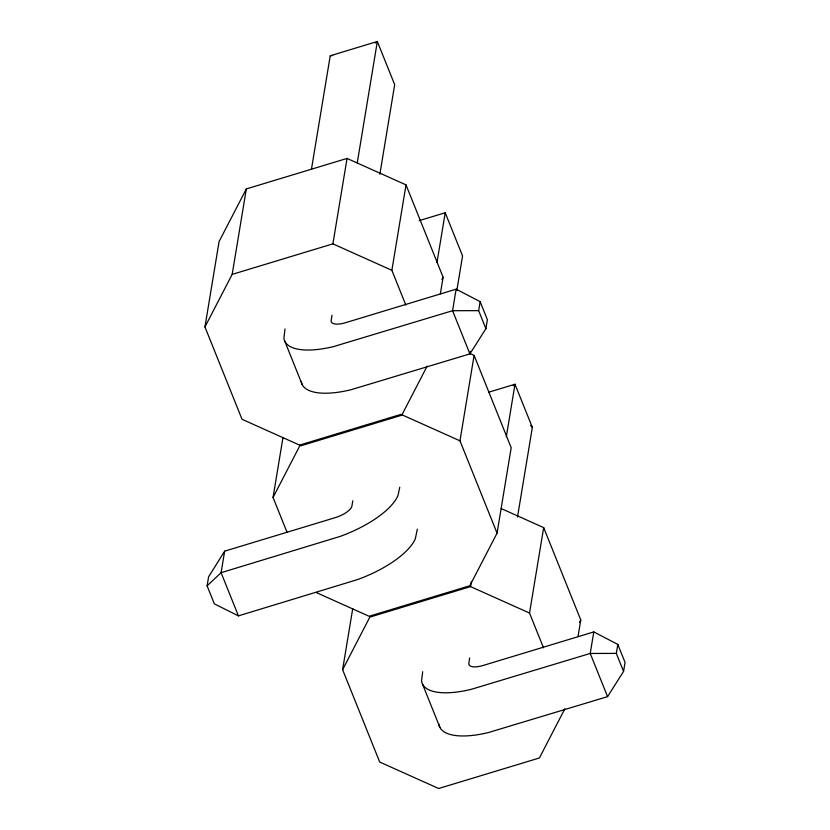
<?xml version="1.0" encoding="UTF-8"?>
<svg xmlns="http://www.w3.org/2000/svg" width="830" height="830" viewBox="0 0 830 830"><rect width="100%" height="100%" fill="white"/><g stroke="black" fill="none" stroke-linecap="round" stroke-linejoin="round"><path stroke-width="1.25" d="M427.191 366.082L401.73 415.228L301.01 445.752L242.038 419.295L204.948 326.947L219.099 241.52L246.323 188.939L347.044 158.416L406.015 184.872L443.106 277.22L440.357 293.799M204.948 326.947L232.182 274.377L246.323 188.939M417.324 529.135L415.332 538.68A66.856 25.429 -21.9 0 1 357.377 579.63L238.438 615.87L214.348 603.877L207.106 585.845L208.589 576.86L224.66 551.162L335.393 517.598A16.434 6.256 -21.9 0 0 351.951 505.906L352.792 500.791M224.66 551.162L221.102 572.69L238.438 615.87M285.012 328.971L283.891 338.246A66.856 25.429 -21.9 0 0 333.691 346.546L452.568 310.711L478.651 310.648L485.903 328.68L469.905 353.891L351.038 389.727A66.856 25.429 -21.9 0 1 301.228 381.427M311.426 169.393L330.236 55.776L377.339 41.5L394.686 84.681L379.86 174.227M287.014 532.238L273.049 497.461L282.968 437.524M232.182 274.377L332.903 243.854L347.044 158.416M332.021 315.255L331.17 320.37A16.434 6.256 -21.9 0 0 345.394 322.745L456.127 289.182L480.145 301.653L487.386 319.685L485.903 328.68M357.222 163.022L377.339 41.5L375.534 43.056M405.839 305.087L391.874 270.31L406.015 184.872M564.846 708.83L539.396 757.977L438.676 788.5L379.704 762.044L342.614 669.696L352.75 608.494M399.77 487.231L397.995 495.5A66.856 25.429 -21.9 0 1 340.041 536.45L221.102 572.69L207.106 585.845M436.974 262.55L445.212 212.76L419.181 220.645M456.127 289.182L452.568 310.711L469.905 353.891L470.33 351.36M456.853 290.407L462.559 255.941L445.212 212.76M478.651 310.648L480.145 301.653M316.033 592.454L369.101 616.265L469.832 585.741L497.056 533.161L459.965 440.813L474.106 355.385L469.396 353.269M422.678 671.719L421.547 680.994A66.856 25.429 -21.9 0 0 471.357 689.294L590.223 653.459L616.317 653.397L623.558 671.428L607.57 696.64L488.694 732.475A66.856 25.429 -21.9 0 1 438.894 724.175M342.614 669.696L369.838 617.126L470.569 586.603L471.409 581.498M469.676 658.003L468.836 663.118A16.434 6.256 -21.9 0 0 483.05 665.494L593.792 631.931L617.811 644.402L625.052 662.433L623.558 671.428M506.321 436.694L515.005 384.249L488.974 392.134M497.056 533.161L511.197 447.733L474.106 355.385M517.515 516.976L532.341 427.429L515.005 384.249L513.189 385.805M543.505 647.836L529.53 613.059L543.681 527.621L501.216 508.572M578.022 636.548L580.772 619.968L543.681 527.621M593.792 631.931L590.223 653.459L607.57 696.64M616.317 653.397L617.811 644.402M273.049 497.461L300.273 444.89L400.994 414.367L459.965 440.813M441.923 279.502L443.106 277.22M579.579 622.251L580.772 619.968M330.236 55.776L332.716 55.496M332.903 243.854L391.874 270.31M470.569 586.603L529.53 613.059M530.619 425.5L532.341 427.429M284.877 341.431L302.224 384.612M422.543 684.179L439.879 727.36"/></g></svg>
